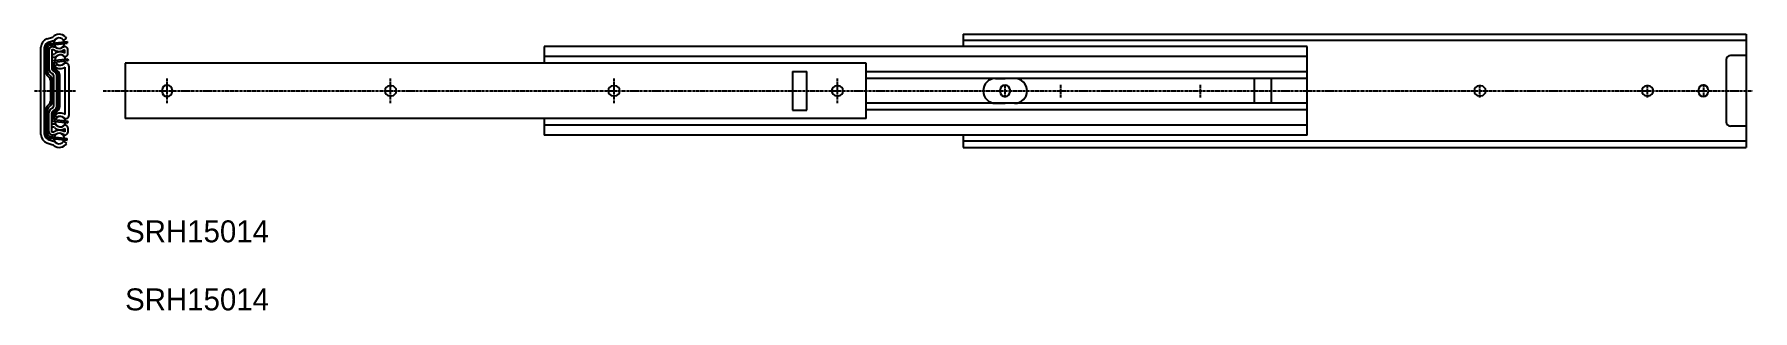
# Model space of a CAD drawing. Extents: x -31 to 750, y 10 to 136.
import ezdxf

# ---------------------------------------------------------------- set-up
doc = ezdxf.new("R2010")
doc.units = 0
doc.linetypes.add('CENTER', pattern=[2, 1.25, -0.25, 0.25, -0.25])
doc.layers.get('0').update_dxf_attribs({"linetype": 'CONTINUOUS'})
doc.layers.add('CENTER', color=1, linetype='CENTER')

msp = doc.modelspace()

# ---------------------------------------------------------------- linework, layer by layer
at = {"color": 7, "linetype": 'CONTINUOUS'}
for p, q in [((-25.53, 133.66), (-22.93, 134.52)), ((-25.02, 132.1), (-21.98, 133.09)), ((-18.31, 133.38), (-17.84, 132.9)), ((-17.84, 132.9), (-16.63, 134.02)), ((-17.13, 134.53), (-16.63, 134.02)), ((391, 135.75), (747, 135.75)), ((391, 135.75), (391, 130.14)), ((747, 132.9), (391, 132.9)), ((747, 135.75), (747, 84.25)), ((-28.26, 90.11), (-28.26, 129.89)), ((-26.61, 90.11), (-26.61, 129.89)), ((-26.16, 119.06), (-26.16, 129.41)), ((-25.36, 119.06), (-25.36, 129.41)), ((-24.63, 128.63), (-24.63, 120.09)), ((-24.19, 131.6), (-16.42, 132.45)), ((-24.11, 130.8), (-16.34, 131.65)), ((-23.28, 128.63), (-23.28, 120.09)), ((-22.43, 126.56), (-23.28, 126.5)), ((-22, 125.23), (-23.28, 125.15)), ((-21.95, 128.44), (-21.45, 128.24)), ((-21.43, 129.69), (-20.94, 129.48)), ((-17.73, 130.05), (-19.11, 129.48)), ((-17.42, 128.72), (-18.59, 128.24)), ((-17.42, 127.14), (-17.42, 128.72)), ((-16.42, 132.45), (-16.34, 131.65)), ((-16.07, 126.85), (-16.07, 128.94)), ((547.47, 130.14), (200.5, 130.14)), ((200.5, 130.14), (200.5, 122.58)), ((547.47, 125.65), (200.5, 125.65)), ((547.47, 89.86), (547.47, 130.14)), ((747, 126.1), (739.97, 126.1)), ((-24.57, 117.23), (-23.96, 116.67)), ((-23.37, 117.93), (-23.05, 117.74)), ((-23.08, 123.8), (-15.99, 124.57)), ((-23.08, 121.9), (-23.08, 123.8)), ((-22.7, 119.1), (-22.38, 118.92)), ((-22.28, 123.08), (-15.9, 123.78)), ((-22.28, 121.9), (-22.28, 123.08)), ((-21, 122.15), (-21.94, 120.98)), ((-21.82, 119.08), (-21.1, 118.43)), ((-21.29, 119.67), (-20.57, 119.02)), ((-17.21, 99.15), (-17.21, 120.85)), ((-15.99, 124.57), (-15.9, 123.78)), ((-15.56, 121.18), (-15.56, 98.82)), ((347, 122.58), (10, 122.58)), ((10, 122.58), (10, 97.42)), ((313.5, 118.81), (319.94, 118.81)), ((313.5, 118.81), (313.5, 101.19)), ((319.94, 101.19), (319.94, 118.81)), ((347, 97.42), (347, 122.58)), ((547.47, 118.64), (347, 118.64)), ((737.97, 124.1), (737.97, 95.9)), ((-25.11, 116.65), (-24.51, 116.08)), ((-23.97, 114.84), (-23.97, 105.16)), ((-23.17, 114.84), (-23.17, 105.16)), ((-22.35, 103.47), (-22.35, 116.53)), ((-21, 103.52), (-21, 116.53)), ((-20.54, 102.83), (-20.54, 117.17)), ((-19.74, 102.83), (-19.74, 117.17)), ((26.85, 110.4), (26.85, 109.6)), ((31.35, 110.4), (31.35, 109.6)), ((130.3, 112.25), (131.1, 112.25)), ((231.9, 112.25), (232.7, 112.25)), ((333.5, 112.25), (334.3, 112.25)), ((547.47, 115.66), (347, 115.66)), ((405.76, 115.66), (410.1, 115.66)), ((407.85, 109.6), (407.85, 110.4)), ((414.44, 115.66), (410.1, 115.66)), ((412.35, 109.6), (412.35, 110.4)), ((523.29, 115.66), (523.29, 104.34)), ((531.18, 104.34), (531.18, 115.66)), ((626.4, 112.25), (625.6, 112.25)), ((702.6, 112.25), (701.8, 112.25)), ((725.35, 110.4), (725.35, 109.6)), ((729.85, 110.4), (729.85, 109.6)), ((-25.11, 103.35), (-24.51, 103.92)), ((-24.57, 102.77), (-23.96, 103.33)), ((-23.37, 102.07), (-23.05, 102.26)), ((-21.82, 100.92), (-21.1, 101.57)), ((130.3, 107.75), (131.1, 107.75)), ((231.9, 107.75), (232.7, 107.75)), ((333.5, 107.75), (334.3, 107.75)), ((547.47, 104.34), (347, 104.34)), ((405.76, 104.34), (410.1, 104.34)), ((414.44, 104.34), (410.1, 104.34)), ((626.4, 107.75), (625.6, 107.75)), ((702.6, 107.75), (701.8, 107.75)), ((-26.16, 100.94), (-26.16, 90.59)), ((-25.36, 100.94), (-25.36, 90.59)), ((-24.63, 91.37), (-24.63, 99.91)), ((-23.28, 91.37), (-23.28, 99.91)), ((-22, 94.77), (-23.28, 94.85)), ((-23.08, 98.1), (-23.08, 96.2)), ((-23.08, 96.2), (-15.99, 95.43)), ((-22.7, 100.9), (-22.38, 101.08)), ((-22.28, 98.1), (-22.28, 96.92)), ((-22.28, 96.92), (-15.9, 96.22)), ((-21, 97.85), (-21.94, 99.02)), ((-21.29, 100.33), (-20.57, 100.98)), ((-15.99, 95.43), (-15.9, 96.22)), ((347, 97.42), (10, 97.42)), ((200.5, 97.42), (200.5, 89.86)), ((547.47, 94.35), (200.5, 94.35)), ((313.5, 101.19), (319.94, 101.19)), ((547.47, 101.36), (347, 101.36)), ((747, 93.9), (739.97, 93.9)), ((-25.53, 86.34), (-22.93, 85.48)), ((-25.02, 87.9), (-21.98, 86.91)), ((-24.19, 88.4), (-16.42, 87.55)), ((-24.11, 89.2), (-16.34, 88.35)), ((-22.43, 93.44), (-23.28, 93.5)), ((-21.95, 91.56), (-21.45, 91.76)), ((-21.43, 90.31), (-20.94, 90.52)), ((-17.73, 89.95), (-19.11, 90.52)), ((-17.42, 91.28), (-18.59, 91.76)), ((-18.31, 86.62), (-17.84, 87.1)), ((-17.84, 87.1), (-16.63, 85.98)), ((-17.42, 92.86), (-17.42, 91.28)), ((-17.13, 85.47), (-16.63, 85.98)), ((-16.42, 87.55), (-16.34, 88.35)), ((-16.07, 93.15), (-16.07, 91.06)), ((547.47, 89.86), (200.5, 89.86)), ((391, 89.86), (391, 84.25)), ((747, 87.1), (391, 87.1)), ((391, 84.25), (747, 84.25))]:
    msp.add_line(p, q, dxfattribs=at)
for centre, radius, start, end in [((-24.29, 129.89), 3.98, 108.19357, 180), ((-20.02, 131.7), 4.05, 44.40557, 135.91538), ((-20.02, 131.7), 2.4, 14.6587, 177.82281), ((-24.29, 129.89), 2.33, 108.19357, 180), ((-23.96, 129.41), 2.2, 96.24076, 180), ((-23.96, 129.41), 1.4, 96.24076, 180), ((-23.24, 128.63), 1.39, 91.93277, 180), ((-23.13, 125.57), 4.45, 67.56412, 91.93277), ((-23.24, 128.63), 0.0428, 91.93277, 180), ((-23.13, 125.57), 3.1, 67.56412, 91.93277), ((-22.46, 127.06), 0.5, 273.74043, 314.35736), ((-20.02, 131.7), 2.4, 197.01502, 355.46649), ((-19.49, 124.02), 3.75, 56.52827, 134.35736), ((-22.07, 126.23), 1, 273.74043, 319.40572), ((-19.49, 124.02), 2.4, 10.29524, 182.18627), ((-20.02, 131.7), 3.75, 247.56412, 292.43588), ((-19.49, 124.02), 2.4, 51.96285, 139.40572), ((-17.27, 126.85), 1.2, 231.96285, 0), ((-17.27, 128.94), 1.2, 0, 112.43588), ((739.97, 124.1), 2, 90, 180), ((-22.86, 119.06), 3.3, 180, 226.78179), ((-22.86, 119.06), 2.5, 180, 226.78179), ((-22.13, 120.09), 2.5, 180, 240.20682), ((-22.13, 120.09), 1.15, 180, 240.20682), ((-19.28, 121.9), 3.8, 180, 227.9349), ((-23.75, 116.53), 1.4, 0, 60.20682), ((-23.75, 116.53), 2.75, 0, 60.20682), ((-19.28, 121.9), 3, 180, 227.9349), ((-19.49, 124.02), 3.9, 231.09591, 305.75478), ((-19.49, 124.02), 2.4, 201.46681, 351.0147), ((-22.24, 117.17), 1.7, 0, 47.9349), ((-19.49, 124.02), 2.4, 231.09591, 311.69295), ((-22.24, 117.17), 2.5, 0, 47.9349), ((-16.96, 121.18), 1.4, 0, 131.69295), ((-25.67, 114.84), 1.7, 0, 46.78179), ((-25.67, 114.84), 2.5, 0, 46.78179), ((29.1, 110.4), 2.25, 0, 180), ((29.1, 109.6), 2.25, 180, 0), ((130.3, 110), 2.25, 90, 270), ((131.1, 110), 2.25, 270, 90), ((231.9, 110), 2.25, 90, 270), ((232.7, 110), 2.25, 270, 90), ((333.5, 110), 2.25, 90, 270), ((334.3, 110), 2.25, 270, 90), ((405.76, 110), 5.66, 90, 270), ((410.1, 110.4), 2.25, 0, 180), ((410.1, 109.6), 2.25, 180, 0), ((414.44, 110), 5.66, 270, 90), ((625.6, 110), 2.25, 90, 270), ((626.4, 110), 2.25, 270, 90), ((701.8, 110), 2.25, 90, 270), ((702.6, 110), 2.25, 270, 90), ((727.6, 110.4), 2.25, 0, 180), ((727.6, 109.6), 2.25, 180, 0), ((-22.86, 100.94), 3.3, 133.21821, 180), ((-22.86, 100.94), 2.5, 133.21821, 180), ((-22.13, 99.91), 2.5, 119.79318, 180), ((-25.67, 105.16), 1.7, 313.21821, 0), ((-25.67, 105.16), 2.5, 313.21821, 0), ((-23.75, 103.47), 1.4, 299.79318, 0), ((-23.75, 103.47), 2.75, 299.79318, 0), ((-22.24, 102.83), 1.7, 312.0651, 0), ((-22.24, 102.83), 2.5, 312.0651, 0), ((-22.13, 99.91), 1.15, 119.79318, 180), ((-19.28, 98.1), 3.8, 132.0651, 180), ((-19.28, 98.1), 3, 132.0651, 180), ((-22.07, 93.77), 1, 40.59428, 86.25957), ((-19.49, 95.98), 3.9, 54.24522, 128.90409), ((-19.49, 95.98), 2.4, 177.81373, 349.70476), ((-19.49, 95.98), 2.4, 8.98529, 158.53319), ((-19.49, 95.98), 2.4, 220.59428, 308.03715), ((-19.49, 95.98), 2.4, 48.30705, 128.90409), ((-17.27, 93.15), 1.2, 0, 128.03715), ((-16.96, 98.82), 1.4, 228.30705, 0), ((739.97, 95.9), 2, 180, 270), ((-24.29, 90.11), 3.98, 180, 251.80643), ((-24.29, 90.11), 2.33, 180, 251.80643), ((-23.96, 90.59), 2.2, 180, 263.75924), ((-23.96, 90.59), 1.4, 180, 263.75924), ((-23.24, 91.37), 1.39, 180, 268.06723), ((-23.24, 91.37), 0.0428, 180, 268.06723), ((-23.13, 94.43), 4.45, 268.06723, 292.43588), ((-23.13, 94.43), 3.1, 268.06723, 292.43588), ((-22.46, 92.94), 0.5, 45.64264, 86.25957), ((-20.02, 88.3), 2.4, 182.17719, 345.3413), ((-20.02, 88.3), 2.4, 4.53351, 162.98498), ((-19.49, 95.98), 3.75, 225.64264, 303.47173), ((-20.02, 88.3), 3.75, 67.56412, 112.43588), ((-17.27, 91.06), 1.2, 247.56412, 0), ((-20.02, 88.3), 4.05, 224.08462, 315.59443)]:
    msp.add_arc(centre, radius, start, end, dxfattribs=at)
at = {"layer": 'CENTER', "color": 1, "linetype": 'CENTER'}
for p, q in [((-31.26, 110), (-12.56, 110)), ((-0.02, 110), (750, 110)), ((29.1, 104.35), (29.1, 115.65)), ((130.7, 104.35), (130.7, 115.65)), ((232.3, 104.35), (232.3, 115.65)), ((333.9, 104.35), (333.9, 115.65)), ((410.1, 107), (410.1, 113)), ((435.5, 107), (435.5, 113)), ((499, 107), (499, 113)), ((626, 107), (626, 113)), ((702.2, 107), (702.2, 113)), ((727.6, 113), (727.6, 107))]:
    msp.add_line(p, q, dxfattribs=at)

# ---------------------------------------------------------------- texts
at = {"color": 7, "linetype": 'CONTINUOUS'}
for p in [(10, 41), (10, 10)]:
    msp.add_text('SRH15014', height=10, dxfattribs=at).set_placement(p)

doc.saveas('drawing.dxf')
